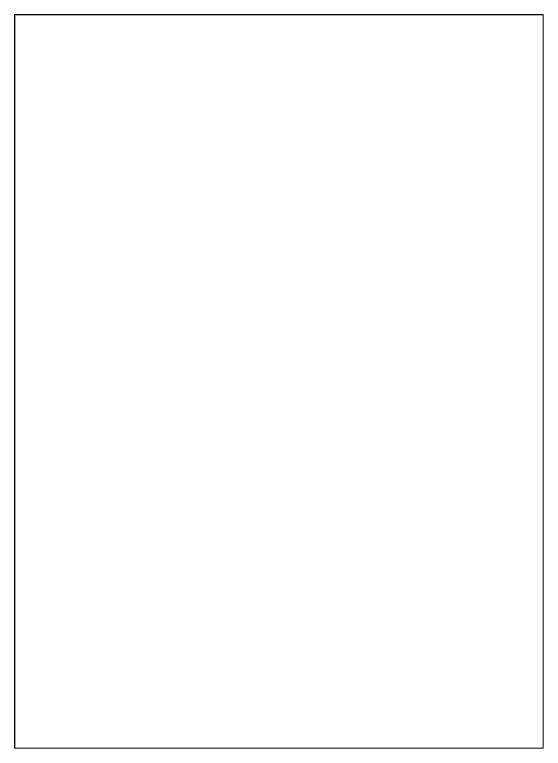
# Model space of a CAD drawing. Header units: inches. Extents: x 6 to 204, y 11 to 286.
import ezdxf

# ---------------------------------------------------------------- set-up
doc = ezdxf.new("R2010")
doc.units = ezdxf.units.IN
doc.header["$MEASUREMENT"] = 0
doc.layers.add('Layer 1', color=7, linetype='Continuous')

# ---------------------------------------------------------------- blocks, each defined once
blk = doc.blocks.new('block 3')
at = {"layer": 'Layer 1', "lineweight": 0}
for points in [[(5.64, 10.94), (204.05, 10.94), (204.05, 286.35), (5.64, 286.35), (5.64, 10.94)], [(5.65, 10.94), (5.65, 286.32), (204.04, 286.32)]]:
    blk.add_lwpolyline(points, dxfattribs=at)

msp = doc.modelspace()

# ---------------------------------------------------------------- block references
at = {"layer": 'Layer 1'}
msp.add_blockref('block 3', (0, 0), dxfattribs=at)

doc.saveas('drawing.dxf')
